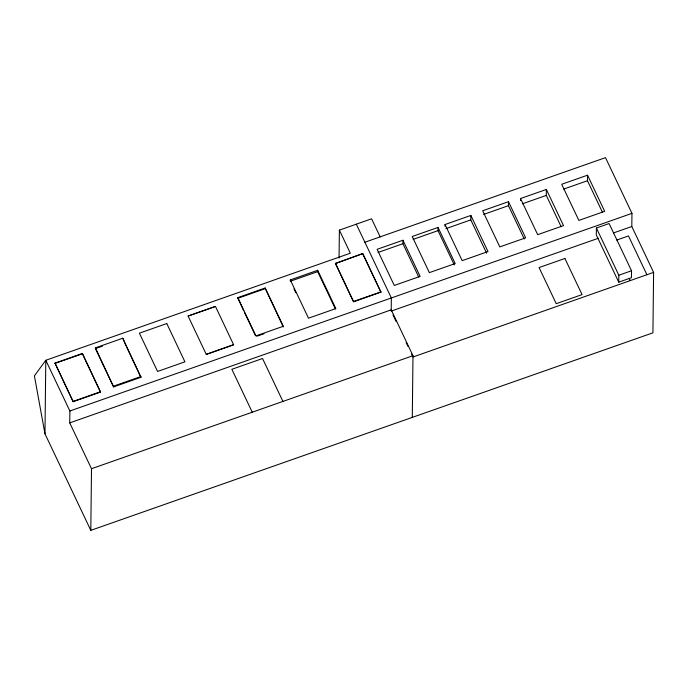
<?xml version="1.0" encoding="UTF-8"?>
<svg xmlns="http://www.w3.org/2000/svg" width="688" height="688" viewBox="0 0 688 688"><rect width="100%" height="100%" fill="white"/><g stroke="black" fill="none" stroke-linecap="round" stroke-linejoin="round"><path stroke-width="1.03" d="M364.881 242.236L605.5 157.638L631.962 213.366L631.808 226.498L653.6 272.388L652.921 332.837L90.807 530.362L44.969 433.818L45.795 360.288L350.338 253.21L339.382 230.127L371.589 218.81L380.163 236.861M54.988 363.109L73.16 401.697L54.988 363.109L82.345 353.494L100.517 392.083L74.175 401.345M90.807 530.362L91.504 468.726L69.737 422.879L69.875 410.994L45.795 360.288L34.4 375.846L44.969 433.818M100.517 392.083L82.345 353.494M95.426 348.635L95.434 347.853L122.791 338.229L140.954 377.282L113.597 386.905L95.426 348.635L102.521 346.141M113.597 386.905L95.434 347.853M122.791 338.229L125.964 345.711M166.754 323.549L139.397 333.173L157.569 371.443L184.926 361.828L166.754 323.472M188.099 316.05L215.456 306.427L188.099 316.05L206.271 354.389L233.628 344.765L215.456 306.427M206.271 354.389L233.628 344.705M243.655 310.735L237.764 297.629L265.121 288.005L283.293 326.275L255.936 335.899L237.764 297.629M283.284 326.955L265.121 288.005M290.319 279.921L290.31 281.254L317.667 271.64L317.675 270.298L290.319 279.921L308.491 318.191L335.847 308.577L317.675 270.298M335.409 263.513L362.774 253.58L380.937 292.168L353.58 301.791L335.409 263.513L362.774 253.58M339.064 258.034L339.382 230.127M353.58 301.791L335.409 263.203M418.708 276.997L402.91 243.715L402.944 240.241L377.119 249.323L394.276 285.451L420.11 276.37L402.944 240.241M412.301 417.435L412.981 355.696L391.214 309.858L69.737 422.879M454.261 264.871L438.007 230.635L438.041 227.418L412.207 236.5L429.364 272.637L455.198 263.556L438.041 227.418M444.998 226.3L445.024 224.52L470.85 215.439L488.007 251.567L462.181 260.649L445.024 224.52M486.605 253.175L470.798 219.893L470.85 215.439M524.247 238.968L508.441 205.686L508.484 201.687L482.658 210.769L499.815 246.906L525.641 237.824L508.484 201.687M520.506 200.526L520.524 198.54L546.358 189.458L563.515 225.595L537.681 234.677L520.524 198.54M561.193 226.791L546.289 195.409L546.358 189.458M602.37 212.11L587.466 180.729L587.535 175.191L561.7 184.272L578.857 220.409L604.692 211.328L587.535 175.191M596.401 228.012L596.315 234.943L618.744 282.166L631.455 277.694L631.532 270.762L609.104 223.54L596.401 228.012L618.822 275.234L618.744 282.166M237.756 298.3L265.112 288.685M54.988 363.427L82.345 353.804M483.604 214.415L508.441 205.686M413.17 239.364L438.007 230.635M378.073 252.453L402.91 243.715M445.962 228.622L470.798 219.893M563.627 189.114L587.466 180.729M522.45 203.794L546.289 195.409M353.589 301.473L380.946 291.85M113.606 386.123L140.963 376.508M256.942 336.217L264.029 333.723M73.16 401.379L100.517 391.764M69.875 410.994L631.962 213.366M598.448 238.229L391.197 311.096L391.343 297.964L356.307 224.176M613.61 232.897L631.808 226.498M616.715 240.06L628.479 235.924L646.909 274.736M618.822 275.234L631.532 270.762M91.504 468.726L412.981 355.696M653.6 272.388L412.989 356.986L411.605 354.079M629.331 278.657L630.251 280.592M393.011 314.915L396.185 321.606M406.161 342.615L407.975 346.434M362.765 253.898L380.937 292.168M317.667 271.64L335.383 308.955M293.939 288.908L295.754 292.735M244.567 312.653L255.472 335.615M282.923 401.422L262.541 358.508L231.865 369.293L252.247 412.215M126.876 347.621L140.954 377.282M564.908 258.482L539.082 267.555L556.239 303.692L582.065 294.61L564.908 258.482"/></g></svg>
